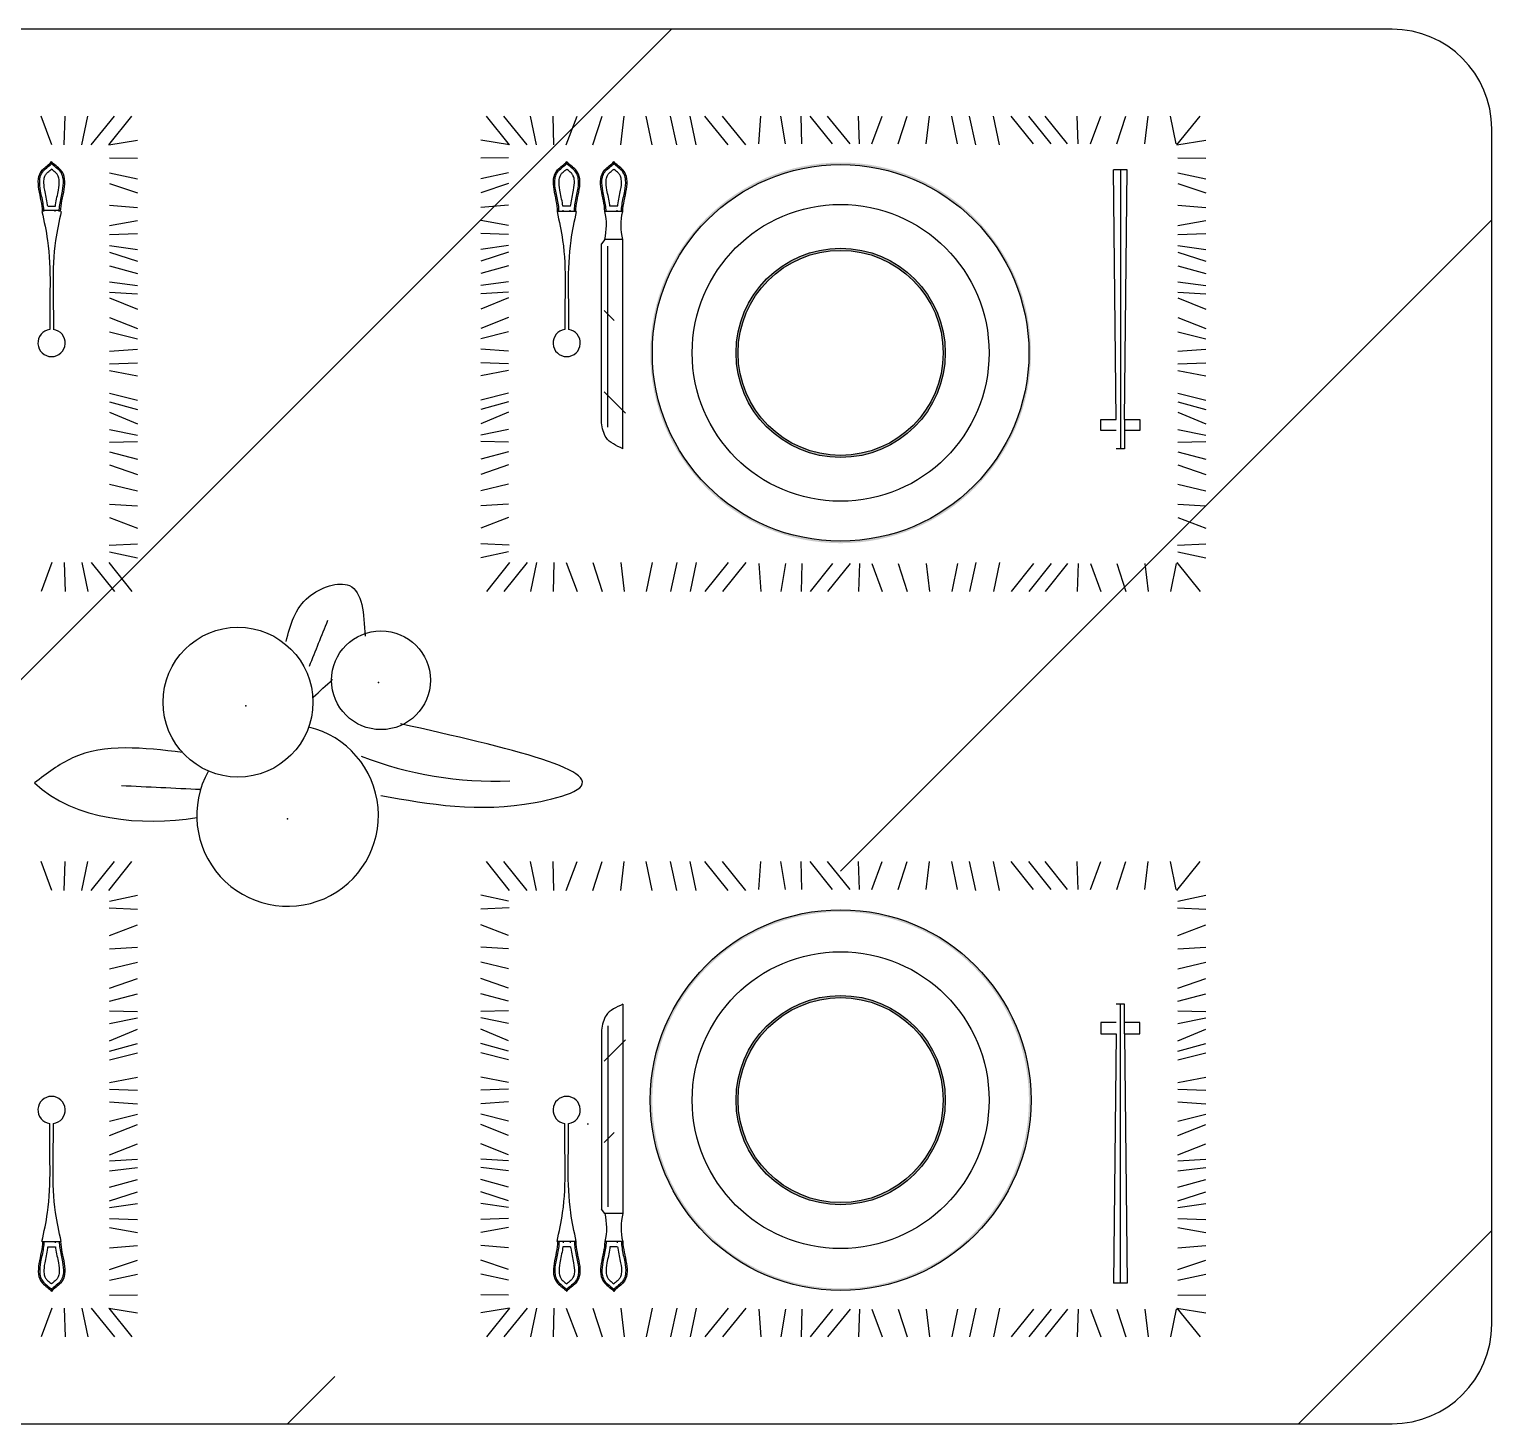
# Model space of a CAD drawing. Header units: inches. Extents: x 3.4 to 45.9, y 14.3 to 39.1.
# Drawn here: x 31.811 to 32.545, y 24.596 to 25.296 of the extents above; entities that cross this region are included whole.
import ezdxf

# ---------------------------------------------------------------- set-up
doc = ezdxf.new("R2010")
doc.units = ezdxf.units.IN
doc.header["$MEASUREMENT"] = 0
for name, color, linetype in [('02', 2, 'Continuous'), ('4', 4, 'Continuous'), ('8', 8, 'Continuous')]:
    doc.layers.add(name, color=color, linetype=linetype)

msp = doc.modelspace()

# ---------------------------------------------------------------- hatches: boundary and pattern name
at = {"layer": '8'}
h = msp.add_hatch(dxfattribs=at)
h.set_pattern_fill('ANSI36', color=256, scale=0.113, angle=360, style=0)
h.set_pattern_definition([(45, (-21.7553, 14.02764), (0.1902692, 0.6976536), [0.8969375, -0.1793875, 0, -0.1793875])])
h.paths.add_polyline_path([(32.54503, 25.24594, 0.414214), (32.49503, 25.29594), (32.39419, 25.29594), (32.39419, 25.09331, -0.414214), (32.37419, 25.07331), (32.0215, 25.07331, -0.414214), (32.0015, 25.09331), (32.0015, 25.29594), (31.88269, 25.29594), (31.88269, 25.09331, -0.414214), (31.86269, 25.07331), (31.51, 25.07331, -0.414214), (31.49, 25.09331), (31.49, 25.29594), (31.39503, 25.29594, 0.414214), (31.34503, 25.24594), (31.34503, 24.64594, 0.414214), (31.39503, 24.59594), (31.4998, 24.59594), (31.4998, 24.76704, -0.414214), (31.5198, 24.78704), (31.87249, 24.78704, -0.414214), (31.89249, 24.76704), (31.89249, 24.59594), (32.01129, 24.59594), (32.01129, 24.76704, -0.414214), (32.03129, 24.78704), (32.38398, 24.78704, -0.414214), (32.40398, 24.76704), (32.40398, 24.59594), (32.49503, 24.59594, 0.414214), (32.54503, 24.64594)])
h.paths.add_polyline_path([(31.88269, 25.29594), (31.49, 25.29594), (31.49, 25.09331, 0.414214), (31.51, 25.07331), (31.86269, 25.07331, 0.414214), (31.88269, 25.09331)], flags=16)
h.paths.add_polyline_path([(32.40398, 24.76704, 0.414214), (32.38398, 24.78704), (32.03129, 24.78704, 0.414214), (32.01129, 24.76704), (32.01129, 24.59594), (32.40398, 24.59594)], flags=16)
h.paths.add_polyline_path([(31.89249, 24.76704, 0.414214), (31.87249, 24.78704), (31.5198, 24.78704, 0.414214), (31.4998, 24.76704), (31.4998, 24.59594), (31.89249, 24.59594)], flags=16)
h.paths.add_polyline_path([(32.39419, 25.29594), (32.0015, 25.29594), (32.0015, 25.09331, 0.414214), (32.0215, 25.07331), (32.37419, 25.07331, 0.414214), (32.39419, 25.09331)], flags=16)
h = msp.add_hatch(color=256, dxfattribs=at)
h.paths.add_polyline_path([(32.3138, 25.13349, 1), (32.1227, 25.13349, 1)])
h.paths.add_polyline_path([(32.12375, 25.13349, 1), (32.31275, 25.13349, 1)], flags=16)
h.paths.add_polyline_path([(32.16575, 25.13349, -1), (32.27075, 25.13349, -1)], flags=0)
h.paths.add_polyline_path([(32.1668, 25.13349, -1), (32.2697, 25.13349, -1)], flags=0)
h = msp.add_hatch(dxfattribs=at)
h.set_pattern_fill('ANSI36', color=256, scale=0.231, angle=360, style=0)
h.set_pattern_definition([(135, (93.80691, 7.386294), (-0.015313281, 0.056148698), [0.0721875, -0.0144375, 0, -0.0144375])])
edge = h.paths.add_edge_path()
edge.add_line((32.09953, 25.17638), (32.10116, 25.17851))
edge.add_line((32.10116, 25.17851), (32.11026, 25.17851))
edge.add_line((32.11026, 25.17851), (32.11026, 25.07351))
edge.add_spline(control_points=[(32.11026, 25.07351), (32.10696, 25.07499), (32.10113, 25.0776), (32.10001, 25.08376), (32.09953, 25.08643)], knot_values=[0, 0, 0, 0, 1.440427, 2.540627, 2.540627, 2.540627, 2.540627], degree=3, periodic=0)
edge.add_line((32.09953, 25.08643), (32.09953, 25.17638))
h = msp.add_hatch(color=256, dxfattribs=at)
h.paths.add_polyline_path([(32.3138, 24.7584, -1), (32.1227, 24.7584, -1)])
h.paths.add_polyline_path([(32.12375, 24.7584, -1), (32.31275, 24.7584, -1)], flags=16)
h.paths.add_polyline_path([(32.16575, 24.7584, 1), (32.27075, 24.7584, 1)], flags=0)
h.paths.add_polyline_path([(32.1668, 24.7584, 1), (32.2697, 24.7584, 1)], flags=0)
h = msp.add_hatch(dxfattribs=at)
h.set_pattern_fill('ANSI36', color=256, scale=0.231, angle=360, style=0)
h.set_pattern_definition([(225, (93.80691, 42.50559), (-0.015313281, -0.056148698), [0.0721875, -0.0144375, 0, -0.0144375])])
edge = h.paths.add_edge_path()
edge.add_line((32.09953, 24.7155), (32.10116, 24.71337))
edge.add_line((32.10116, 24.71337), (32.11026, 24.71337))
edge.add_line((32.11026, 24.71337), (32.11026, 24.81837))
edge.add_spline(control_points=[(32.11026, 24.81837), (32.10696, 24.81689), (32.10113, 24.81429), (32.10001, 24.80812), (32.09953, 24.80546)], knot_values=[0, 0, 0, 0, 1.440427, 2.540627, 2.540627, 2.540627, 2.540627], degree=3, periodic=0)
edge.add_line((32.09953, 24.80546), (32.09953, 24.7155))

# ---------------------------------------------------------------- linework, layer by layer
at = {"layer": '02'}
for p, q in [((31.82244, 25.23786), (31.81704, 25.25237)), ((31.82863, 25.23786), (31.82907, 25.25237)), ((31.83741, 25.23786), (31.84046, 25.25237)), ((31.84205, 25.23786), (31.8538, 25.25237)), ((31.85094, 25.23786), (31.86255, 25.25237)), ((32.05206, 25.23786), (32.04044, 25.25237)), ((32.06095, 25.23786), (32.0492, 25.25237)), ((32.06559, 25.23786), (32.06254, 25.25237)), ((32.07437, 25.23786), (32.07393, 25.25237)), ((32.08055, 25.23786), (32.08596, 25.25237)), ((32.09386, 25.23786), (32.09851, 25.25237)), ((32.10789, 25.23786), (32.10957, 25.25237)), ((32.12365, 25.23786), (32.1206, 25.25237)), ((32.13598, 25.23786), (32.13293, 25.25237)), ((32.14581, 25.23786), (32.14275, 25.25237)), ((32.16178, 25.23786), (32.15017, 25.25237)), ((32.17067, 25.23786), (32.15892, 25.25237)), ((32.17726, 25.23837), (32.17816, 25.25237)), ((32.19056, 25.23837), (32.18826, 25.25237)), ((32.1987, 25.23837), (32.19848, 25.25237)), ((32.21425, 25.23837), (32.20292, 25.25237)), ((32.22298, 25.23837), (32.21165, 25.25237)), ((32.22768, 25.23837), (32.22725, 25.25237)), ((32.23386, 25.23837), (32.23907, 25.25237)), ((32.24717, 25.23837), (32.25165, 25.25237)), ((32.26119, 25.23837), (32.26282, 25.25237)), ((32.27696, 25.23837), (32.27401, 25.25237)), ((32.28605, 25.23786), (32.28299, 25.25237)), ((32.29805, 25.23786), (32.29499, 25.25237)), ((32.31509, 25.23837), (32.30389, 25.25237)), ((32.32398, 25.23837), (32.31265, 25.25237)), ((32.33216, 25.23837), (32.32083, 25.25237)), ((32.3374, 25.23837), (32.33698, 25.25237)), ((32.34358, 25.23837), (32.3488, 25.25237)), ((32.35689, 25.23837), (32.36137, 25.25237)), ((32.37092, 25.23837), (32.37254, 25.25237)), ((32.38668, 25.23837), (32.38373, 25.25237)), ((32.38706, 25.23786), (32.39867, 25.25237)), ((31.85094, 25.23786), (31.86535, 25.24026)), ((32.05206, 25.23786), (32.03764, 25.24026)), ((32.38706, 25.23786), (32.40147, 25.24026)), ((31.85135, 25.23132), (31.86535, 25.23118)), ((32.05164, 25.23132), (32.03764, 25.23118)), ((32.38747, 25.23132), (32.40147, 25.23118)), ((31.85135, 25.22393), (31.86535, 25.22082)), ((32.05164, 25.22393), (32.03764, 25.22082)), ((32.35654, 25.10013), (32.35514, 25.22539)), ((32.36214, 25.22539), (32.35514, 25.22539)), ((32.35864, 25.22539), (32.35864, 25.08539)), ((32.36074, 25.10013), (32.36214, 25.22539)), ((32.38747, 25.22393), (32.40147, 25.22082)), ((31.85135, 25.21851), (31.86535, 25.21389)), ((32.05164, 25.21851), (32.03764, 25.21389)), ((32.38747, 25.21851), (32.40147, 25.21389)), ((31.8203, 25.20719), (31.82417, 25.20719)), ((31.85135, 25.20761), (31.86535, 25.20649)), ((32.05164, 25.20761), (32.03764, 25.20649)), ((32.0827, 25.20719), (32.07883, 25.20719)), ((32.10634, 25.20719), (32.10247, 25.20719)), ((32.10557, 25.20603), (32.10557, 25.20603)), ((32.38747, 25.20761), (32.40147, 25.20649)), ((31.81769, 25.20509), (31.82679, 25.20509)), ((31.85135, 25.19747), (31.86535, 25.19998)), ((32.05164, 25.19747), (32.03764, 25.19998)), ((32.08531, 25.20439), (32.07621, 25.20439)), ((32.10896, 25.20439), (32.09986, 25.20439)), ((32.38747, 25.19747), (32.40147, 25.19998)), ((31.85135, 25.19298), (31.86535, 25.19334)), ((32.05164, 25.19298), (32.03764, 25.19334)), ((32.38747, 25.19298), (32.40147, 25.19334)), ((31.85135, 25.18732), (31.86535, 25.18537)), ((31.85135, 25.18402), (31.86535, 25.17953)), ((32.05164, 25.18732), (32.03764, 25.18537)), ((32.05164, 25.18402), (32.03764, 25.17953)), ((32.09986, 25.19039), (32.09822, 25.18826)), ((32.09822, 25.09831), (32.09822, 25.18826)), ((32.10896, 25.19039), (32.09986, 25.19039)), ((32.10145, 25.09623), (32.10145, 25.18708)), ((32.10896, 25.08539), (32.10896, 25.19039)), ((32.38747, 25.18732), (32.40147, 25.18537)), ((32.38747, 25.18402), (32.40147, 25.17953)), ((31.85135, 25.17711), (31.86535, 25.1734)), ((32.05164, 25.17711), (32.03764, 25.1734)), ((32.38747, 25.17711), (32.40147, 25.1734)), ((31.85135, 25.16907), (31.86535, 25.16732)), ((32.05164, 25.16907), (32.03764, 25.16732)), ((32.38747, 25.16907), (32.40147, 25.16732)), ((31.85135, 25.1639), (31.86535, 25.16316)), ((32.05164, 25.1639), (32.03764, 25.16316)), ((32.38747, 25.1639), (32.40147, 25.16316)), ((31.85135, 25.16104), (31.86535, 25.15537)), ((32.05164, 25.16104), (32.03764, 25.15537)), ((32.38747, 25.16104), (32.40147, 25.15537)), ((31.85135, 25.15131), (31.86535, 25.1458)), ((32.05164, 25.15131), (32.03764, 25.1458)), ((32.38747, 25.15131), (32.40147, 25.1458)), ((31.85135, 25.14409), (31.86535, 25.14046)), ((32.05164, 25.14409), (32.03764, 25.14046)), ((32.38747, 25.14409), (32.40147, 25.14046)), ((31.85135, 25.13427), (31.86535, 25.13534)), ((32.05164, 25.13427), (32.03764, 25.13534)), ((32.38747, 25.13427), (32.40147, 25.13534)), ((31.85135, 25.12802), (31.86535, 25.12851)), ((32.05164, 25.12802), (32.03764, 25.12851)), ((32.38747, 25.12802), (32.40147, 25.12851)), ((31.85135, 25.12463), (31.86535, 25.12195)), ((32.05164, 25.12463), (32.03764, 25.12195)), ((32.38747, 25.12463), (32.40147, 25.12195)), ((31.85135, 25.11333), (31.86535, 25.10969)), ((32.05164, 25.11333), (32.03764, 25.10969)), ((32.38747, 25.11333), (32.40147, 25.10969)), ((31.85135, 25.10892), (31.86535, 25.10499)), ((31.85135, 25.10366), (31.86535, 25.0979)), ((32.05164, 25.10892), (32.03764, 25.10499)), ((32.05164, 25.10366), (32.03764, 25.0979)), ((32.38747, 25.10892), (32.40147, 25.10499)), ((32.38747, 25.10366), (32.40147, 25.0979)), ((32.36074, 25.10013), (32.36074, 25.08539)), ((31.85135, 25.09502), (31.86535, 25.09222)), ((31.85135, 25.08873), (31.86535, 25.08898)), ((32.05164, 25.09502), (32.03764, 25.09222)), ((32.05164, 25.08873), (32.03764, 25.08898)), ((32.38747, 25.09502), (32.40147, 25.09222)), ((32.38747, 25.08873), (32.40147, 25.08898)), ((31.85135, 25.08381), (31.86535, 25.08009)), ((32.05164, 25.08381), (32.03764, 25.08009)), ((32.36074, 25.08539), (32.35654, 25.08539)), ((32.38747, 25.08381), (32.40147, 25.08009)), ((31.85135, 25.07727), (31.86535, 25.07248)), ((32.05164, 25.07727), (32.03764, 25.07248)), ((32.38747, 25.07727), (32.40147, 25.07248)), ((31.85135, 25.06762), (31.86535, 25.06426)), ((32.05164, 25.06762), (32.03764, 25.06426)), ((32.38747, 25.06762), (32.40147, 25.06426)), ((31.85135, 25.05748), (31.86535, 25.0567)), ((32.05164, 25.05748), (32.03764, 25.0567)), ((32.38747, 25.05748), (32.40147, 25.0567)), ((31.85135, 25.05081), (31.86535, 25.04546)), ((32.05164, 25.05081), (32.03764, 25.04546)), ((32.38747, 25.05081), (32.40147, 25.04546)), ((31.85113, 25.03696), (31.86535, 25.03765)), ((32.05187, 25.03696), (32.03764, 25.03765)), ((32.38724, 25.03696), (32.40147, 25.03765)), ((31.85135, 25.03357), (31.86535, 25.03053)), ((32.05164, 25.03357), (32.03764, 25.03053)), ((32.38747, 25.03357), (32.40147, 25.03053)), ((31.82244, 25.02823), (31.81704, 25.01372)), ((31.82863, 25.02823), (31.82907, 25.01372)), ((31.83741, 25.02823), (31.84046, 25.01372)), ((31.84205, 25.02823), (31.8538, 25.01372)), ((31.85094, 25.02823), (31.86255, 25.01372)), ((32.05206, 25.02823), (32.04044, 25.01372)), ((32.06095, 25.02823), (32.0492, 25.01372)), ((32.06559, 25.02823), (32.06254, 25.01372)), ((32.07437, 25.02823), (32.07393, 25.01372)), ((32.08055, 25.02823), (32.08596, 25.01372)), ((32.09386, 25.02823), (32.09851, 25.01372)), ((32.10789, 25.02823), (32.10957, 25.01372)), ((32.12365, 25.02823), (32.1206, 25.01372)), ((32.13598, 25.02823), (32.13293, 25.01372)), ((32.14581, 25.02823), (32.14275, 25.01372)), ((32.16178, 25.02823), (32.15017, 25.01372)), ((32.17067, 25.02823), (32.15892, 25.01372)), ((32.17726, 25.02772), (32.17816, 25.01372)), ((32.19056, 25.02772), (32.18826, 25.01372)), ((32.1987, 25.02772), (32.19848, 25.01372)), ((32.21425, 25.02772), (32.20292, 25.01372)), ((32.22298, 25.02772), (32.21165, 25.01372)), ((32.22768, 25.02772), (32.22725, 25.01372)), ((32.23386, 25.02772), (32.23907, 25.01372)), ((32.24717, 25.02772), (32.25165, 25.01372)), ((32.26119, 25.02772), (32.26282, 25.01372)), ((32.27696, 25.02772), (32.27401, 25.01372)), ((32.28605, 25.02823), (32.28299, 25.01372)), ((32.29805, 25.02823), (32.29499, 25.01372)), ((32.31509, 25.02772), (32.30389, 25.01372)), ((32.32398, 25.02772), (32.31265, 25.01372)), ((32.33216, 25.02772), (32.32083, 25.01372)), ((32.3374, 25.02772), (32.33698, 25.01372)), ((32.34358, 25.02772), (32.3488, 25.01372)), ((32.35689, 25.02772), (32.36137, 25.01372)), ((32.37092, 25.02772), (32.37254, 25.01372)), ((32.38668, 25.02772), (32.38373, 25.01372)), ((32.38706, 25.02823), (32.39867, 25.01372)), ((31.82244, 24.86365), (31.81704, 24.87817)), ((31.82863, 24.86365), (31.82907, 24.87817)), ((31.83741, 24.86365), (31.84046, 24.87817)), ((31.84205, 24.86365), (31.8538, 24.87817)), ((31.85094, 24.86365), (31.86255, 24.87817)), ((32.05206, 24.86365), (32.04044, 24.87817)), ((32.06095, 24.86365), (32.0492, 24.87817)), ((32.06559, 24.86365), (32.06254, 24.87817)), ((32.07437, 24.86365), (32.07393, 24.87817)), ((32.08055, 24.86365), (32.08596, 24.87817)), ((32.09386, 24.86365), (32.09851, 24.87817)), ((32.10789, 24.86365), (32.10957, 24.87817)), ((32.12365, 24.86365), (32.1206, 24.87817)), ((32.13598, 24.86365), (32.13293, 24.87817)), ((32.14581, 24.86365), (32.14275, 24.87817)), ((32.16178, 24.86365), (32.15017, 24.87817)), ((32.17067, 24.86365), (32.15892, 24.87817)), ((32.17726, 24.86417), (32.17816, 24.87817)), ((32.19056, 24.86417), (32.18826, 24.87817)), ((32.1987, 24.86417), (32.19848, 24.87817)), ((32.21425, 24.86417), (32.20292, 24.87817)), ((32.22298, 24.86417), (32.21165, 24.87817)), ((32.22768, 24.86417), (32.22725, 24.87817)), ((32.23386, 24.86417), (32.23907, 24.87817)), ((32.24717, 24.86417), (32.25165, 24.87817)), ((32.26119, 24.86417), (32.26282, 24.87817)), ((32.27696, 24.86417), (32.27401, 24.87817)), ((32.28605, 24.86365), (32.28299, 24.87817)), ((32.29805, 24.86365), (32.29499, 24.87817)), ((32.31509, 24.86417), (32.30389, 24.87817)), ((32.32398, 24.86417), (32.31265, 24.87817)), ((32.33216, 24.86417), (32.32083, 24.87817)), ((32.3374, 24.86417), (32.33698, 24.87817)), ((32.34358, 24.86417), (32.3488, 24.87817)), ((32.35689, 24.86417), (32.36137, 24.87817)), ((32.37092, 24.86417), (32.37254, 24.87817)), ((32.38668, 24.86417), (32.38373, 24.87817)), ((32.38706, 24.86365), (32.39867, 24.87817)), ((31.85135, 24.85832), (31.86535, 24.86136)), ((32.05164, 24.85832), (32.03764, 24.86136)), ((32.38747, 24.85832), (32.40147, 24.86136)), ((31.85113, 24.85492), (31.86535, 24.85423)), ((32.05187, 24.85492), (32.03764, 24.85423)), ((32.38724, 24.85492), (32.40147, 24.85423)), ((31.85135, 24.84108), (31.86535, 24.84642)), ((32.05164, 24.84108), (32.03764, 24.84642)), ((32.38747, 24.84108), (32.40147, 24.84642)), ((31.85135, 24.8344), (31.86535, 24.83518)), ((32.05164, 24.8344), (32.03764, 24.83518)), ((32.38747, 24.8344), (32.40147, 24.83518)), ((31.85135, 24.82426), (31.86535, 24.82763)), ((32.05164, 24.82426), (32.03764, 24.82763)), ((32.38747, 24.82426), (32.40147, 24.82763)), ((31.85135, 24.81462), (31.86535, 24.8194)), ((32.05164, 24.81462), (32.03764, 24.8194)), ((32.38747, 24.81462), (32.40147, 24.8194)), ((31.85135, 24.80807), (31.86535, 24.8118)), ((32.05164, 24.80807), (32.03764, 24.8118)), ((32.38747, 24.80807), (32.40147, 24.8118)), ((31.85135, 24.80315), (31.86535, 24.80291)), ((32.05164, 24.80315), (32.03764, 24.80291)), ((32.10896, 24.8065), (32.10896, 24.7015)), ((32.36074, 24.8065), (32.35654, 24.8065)), ((32.35864, 24.6665), (32.35864, 24.8065)), ((32.36074, 24.79175), (32.36074, 24.8065)), ((32.38747, 24.80315), (32.40147, 24.80291)), ((31.85135, 24.79687), (31.86535, 24.79967)), ((32.05164, 24.79687), (32.03764, 24.79967)), ((32.10145, 24.79565), (32.10145, 24.7048)), ((32.38747, 24.79687), (32.40147, 24.79967)), ((31.85135, 24.78823), (31.86535, 24.79399)), ((32.05164, 24.78823), (32.03764, 24.79399)), ((32.09822, 24.79358), (32.09822, 24.70363)), ((32.35654, 24.79175), (32.35514, 24.6665)), ((32.36074, 24.79175), (32.36214, 24.6665)), ((32.38747, 24.78823), (32.40147, 24.79399)), ((31.85135, 24.78296), (31.86535, 24.78689)), ((31.85135, 24.77855), (31.86535, 24.78219)), ((32.05164, 24.78296), (32.03764, 24.78689)), ((32.05164, 24.77855), (32.03764, 24.78219)), ((32.38747, 24.78296), (32.40147, 24.78689)), ((32.38747, 24.77855), (32.40147, 24.78219)), ((31.85135, 24.76725), (31.86535, 24.76993)), ((32.05164, 24.76725), (32.03764, 24.76993)), ((32.38747, 24.76725), (32.40147, 24.76993)), ((31.85135, 24.76386), (31.86535, 24.76337)), ((32.05164, 24.76386), (32.03764, 24.76337)), ((32.38747, 24.76386), (32.40147, 24.76337)), ((31.85135, 24.75762), (31.86535, 24.75654)), ((31.85135, 24.7478), (31.86535, 24.75142)), ((32.05164, 24.75762), (32.03764, 24.75654)), ((32.05164, 24.7478), (32.03764, 24.75142)), ((32.38747, 24.75762), (32.40147, 24.75654)), ((32.38747, 24.7478), (32.40147, 24.75142)), ((31.85135, 24.74057), (31.86535, 24.74608)), ((32.05164, 24.74057), (32.03764, 24.74608)), ((32.38747, 24.74057), (32.40147, 24.74608)), ((31.85135, 24.73085), (31.86535, 24.73652)), ((32.05164, 24.73085), (32.03764, 24.73652)), ((32.38747, 24.73085), (32.40147, 24.73652)), ((31.85135, 24.72799), (31.86535, 24.72872)), ((32.05164, 24.72799), (32.03764, 24.72872)), ((32.38747, 24.72799), (32.40147, 24.72872)), ((31.85135, 24.72282), (31.86535, 24.72457)), ((32.05164, 24.72282), (32.03764, 24.72457)), ((32.38747, 24.72282), (32.40147, 24.72457)), ((31.85135, 24.71478), (31.86535, 24.71849)), ((32.05164, 24.71478), (32.03764, 24.71849)), ((32.38747, 24.71478), (32.40147, 24.71849)), ((31.85135, 24.70787), (31.86535, 24.71235)), ((31.85135, 24.70457), (31.86535, 24.70651)), ((32.05164, 24.70787), (32.03764, 24.71235)), ((32.05164, 24.70457), (32.03764, 24.70651)), ((32.38747, 24.70787), (32.40147, 24.71235)), ((32.38747, 24.70457), (32.40147, 24.70651)), ((32.09986, 24.7015), (32.09822, 24.70363)), ((32.10896, 24.7015), (32.09986, 24.7015)), ((31.85135, 24.69891), (31.86535, 24.69855)), ((31.85135, 24.69442), (31.86535, 24.69191)), ((32.05164, 24.69891), (32.03764, 24.69855)), ((32.05164, 24.69442), (32.03764, 24.69191)), ((32.38747, 24.69891), (32.40147, 24.69855)), ((32.38747, 24.69442), (32.40147, 24.69191)), ((31.81769, 24.6875), (31.82679, 24.6875)), ((31.8203, 24.6847), (31.82417, 24.6847)), ((31.85135, 24.68427), (31.86535, 24.68539)), ((32.05164, 24.68427), (32.03764, 24.68539)), ((32.08531, 24.6875), (32.07621, 24.6875)), ((32.0827, 24.6847), (32.07883, 24.6847)), ((32.10896, 24.6875), (32.09986, 24.6875)), ((32.10634, 24.6847), (32.10247, 24.6847)), ((32.10557, 24.68586), (32.10557, 24.68586)), ((32.38747, 24.68427), (32.40147, 24.68539)), ((31.85135, 24.67338), (31.86535, 24.67799)), ((32.05164, 24.67338), (32.03764, 24.67799)), ((32.38747, 24.67338), (32.40147, 24.67799)), ((31.85135, 24.66796), (31.86535, 24.67106)), ((32.05164, 24.66796), (32.03764, 24.67106)), ((32.38747, 24.66796), (32.40147, 24.67106)), ((32.36214, 24.6665), (32.35514, 24.6665)), ((31.85135, 24.66057), (31.86535, 24.6607)), ((32.05164, 24.66057), (32.03764, 24.6607)), ((32.38747, 24.66057), (32.40147, 24.6607)), ((31.82244, 24.65403), (31.81704, 24.63951)), ((31.82863, 24.65403), (31.82907, 24.63951)), ((31.83741, 24.65403), (31.84046, 24.63951)), ((31.84205, 24.65403), (31.8538, 24.63951)), ((31.85094, 24.65403), (31.86255, 24.63951)), ((31.85094, 24.65403), (31.86535, 24.65162)), ((32.05206, 24.65403), (32.03764, 24.65162)), ((32.05206, 24.65403), (32.04044, 24.63951)), ((32.06095, 24.65403), (32.0492, 24.63951)), ((32.06559, 24.65403), (32.06254, 24.63951)), ((32.07437, 24.65403), (32.07393, 24.63951)), ((32.08055, 24.65403), (32.08596, 24.63951)), ((32.09386, 24.65403), (32.09851, 24.63951)), ((32.10789, 24.65403), (32.10957, 24.63951)), ((32.12365, 24.65403), (32.1206, 24.63951)), ((32.13598, 24.65403), (32.13293, 24.63951)), ((32.14581, 24.65403), (32.14275, 24.63951)), ((32.16178, 24.65403), (32.15017, 24.63951)), ((32.17067, 24.65403), (32.15892, 24.63951)), ((32.17726, 24.65351), (32.17816, 24.63951)), ((32.19056, 24.65351), (32.18826, 24.63951)), ((32.1987, 24.65351), (32.19848, 24.63951)), ((32.21425, 24.65351), (32.20292, 24.63951)), ((32.22298, 24.65351), (32.21165, 24.63951)), ((32.22768, 24.65351), (32.22725, 24.63951)), ((32.23386, 24.65351), (32.23907, 24.63951)), ((32.24717, 24.65351), (32.25165, 24.63951)), ((32.26119, 24.65351), (32.26282, 24.63951)), ((32.27696, 24.65351), (32.27401, 24.63951)), ((32.28605, 24.65403), (32.28299, 24.63951)), ((32.29805, 24.65403), (32.29499, 24.63951)), ((32.31509, 24.65351), (32.30389, 24.63951)), ((32.32398, 24.65351), (32.31265, 24.63951)), ((32.33216, 24.65351), (32.32083, 24.63951)), ((32.3374, 24.65351), (32.33698, 24.63951)), ((32.34358, 24.65351), (32.3488, 24.63951)), ((32.35689, 24.65351), (32.36137, 24.63951)), ((32.37092, 24.65351), (32.37254, 24.63951)), ((32.38668, 24.65351), (32.38373, 24.63951)), ((32.38706, 24.65403), (32.39867, 24.63951)), ((32.38706, 24.65403), (32.40147, 24.65162))]:
    msp.add_line(p, q, dxfattribs=at)
for points in [[(32.35654, 25.09455), (32.34886, 25.09455), (32.34886, 25.10013), (32.35654, 25.10013)], [(32.36074, 25.10013), (32.36841, 25.10013), (32.36841, 25.09455), (32.36074, 25.09455)], [(32.35654, 24.79733), (32.34886, 24.79733), (32.34886, 24.79175), (32.35654, 24.79175)], [(32.36074, 24.79175), (32.36841, 24.79175), (32.36841, 24.79733), (32.36074, 24.79733)]]:
    msp.add_lwpolyline(points, dxfattribs=at)
for centre, radius in [((32.21825, 25.13349), 0.0945), ((32.21825, 25.13349), 0.0745), ((32.21825, 25.13349), 0.0525), ((32.21825, 25.13349), 0.05145), ((31.9158, 24.95815), 0.03761), ((31.98756, 24.96917), 0.02481), ((32.21825, 24.7584), 0.09555), ((32.21825, 24.7584), 0.0745), ((32.21825, 24.7584), 0.0525), ((32.21825, 24.7584), 0.05145)]:
    msp.add_circle(centre, radius, dxfattribs=at)
for centre, radius, start, end in [((31.82224, 25.13846), 0.00686, 97.52991, 82.47009), ((32.08076, 25.13846), 0.00686, 97.52991, 82.47009), ((31.94069, 24.90129), 0.0456, 150.6883, 76.58485), ((32.04475, 25.10473), 0.18625, 248.86844, 272.29392), ((31.82224, 24.75343), 0.00686, 277.52991, 262.47009), ((32.08076, 24.75343), 0.00686, 277.52991, 262.47009)]:
    msp.add_arc(centre, radius, start, end, dxfattribs=at)
for points, knots in [([(31.81769, 25.20439), (31.81769, 25.21139), (31.81163, 25.2225), (31.82101, 25.22803), (31.82224, 25.22951)], [0, 0, 0, 0, 3, 3.823994, 3.823994, 3.823994, 3.823994]), ([(31.81839, 25.20439), (31.81839, 25.20551), (31.81827, 25.20665), (31.81775, 25.21011), (31.81716, 25.21246), (31.81641, 25.21664), (31.81618, 25.21849), (31.81639, 25.2212), (31.81661, 25.22217), (31.81737, 25.22389), (31.81789, 25.22464), (31.81937, 25.22608), (31.82031, 25.22678), (31.82177, 25.22801), (31.82231, 25.2285), (31.82277, 25.22906)], [0, 0, 0, 0, 0.458177, 0.458177, 1.374532, 1.374532, 2.153808, 2.153808, 2.63991, 2.63991, 3.09082, 3.09082, 3.54173, 3.54173, 3.823994, 3.823994, 3.823994, 3.823994]), ([(31.82609, 25.20439), (31.82609, 25.20551), (31.8262, 25.20665), (31.82672, 25.21011), (31.82731, 25.21246), (31.82807, 25.21664), (31.82829, 25.21849), (31.82808, 25.2212), (31.82786, 25.22217), (31.8271, 25.22389), (31.82658, 25.22464), (31.8251, 25.22608), (31.82416, 25.22678), (31.8227, 25.22801), (31.82216, 25.2285), (31.8217, 25.22906)], [0, 0, 0, 0, 0.458177, 0.458177, 1.374532, 1.374532, 2.153808, 2.153808, 2.63991, 2.63991, 3.09082, 3.09082, 3.54173, 3.54173, 3.823994, 3.823994, 3.823994, 3.823994]), ([(31.82679, 25.20439), (31.82679, 25.21139), (31.83284, 25.2225), (31.82346, 25.22803), (31.82224, 25.22951)], [0, 0, 0, 0, 3, 3.823994, 3.823994, 3.823994, 3.823994]), ([(32.07621, 25.20439), (32.07621, 25.21139), (32.07016, 25.2225), (32.07954, 25.22803), (32.08076, 25.22951)], [0, 0, 0, 0, 3, 3.823994, 3.823994, 3.823994, 3.823994]), ([(32.07691, 25.20439), (32.07691, 25.20551), (32.0768, 25.20665), (32.07628, 25.21011), (32.07569, 25.21246), (32.07493, 25.21664), (32.07471, 25.21849), (32.07492, 25.2212), (32.07513, 25.22217), (32.0759, 25.22389), (32.07641, 25.22464), (32.0779, 25.22608), (32.07884, 25.22678), (32.0803, 25.22801), (32.08084, 25.2285), (32.0813, 25.22906)], [0, 0, 0, 0, 0.458177, 0.458177, 1.374532, 1.374532, 2.153808, 2.153808, 2.63991, 2.63991, 3.09082, 3.09082, 3.54173, 3.54173, 3.823994, 3.823994, 3.823994, 3.823994]), ([(32.08461, 25.20439), (32.08461, 25.20551), (32.08473, 25.20665), (32.08525, 25.21011), (32.08583, 25.21246), (32.08659, 25.21664), (32.08681, 25.21849), (32.08661, 25.2212), (32.08639, 25.22217), (32.08563, 25.22389), (32.08511, 25.22464), (32.08363, 25.22608), (32.08269, 25.22678), (32.08123, 25.22801), (32.08069, 25.2285), (32.08022, 25.22906)], [0, 0, 0, 0, 0.458177, 0.458177, 1.374532, 1.374532, 2.153808, 2.153808, 2.63991, 2.63991, 3.09082, 3.09082, 3.54173, 3.54173, 3.823994, 3.823994, 3.823994, 3.823994]), ([(32.08531, 25.20439), (32.08531, 25.21139), (32.09137, 25.2225), (32.08199, 25.22803), (32.08076, 25.22951)], [0, 0, 0, 0, 3, 3.823994, 3.823994, 3.823994, 3.823994]), ([(32.09986, 25.20439), (32.09986, 25.21139), (32.0938, 25.2225), (32.10318, 25.22803), (32.10441, 25.22951)], [0, 0, 0, 0, 3, 3.823994, 3.823994, 3.823994, 3.823994]), ([(32.10056, 25.20439), (32.10056, 25.20551), (32.10044, 25.20665), (32.09992, 25.21011), (32.09934, 25.21246), (32.09858, 25.21664), (32.09836, 25.21849), (32.09856, 25.2212), (32.09878, 25.22217), (32.09954, 25.22389), (32.10006, 25.22464), (32.10154, 25.22608), (32.10249, 25.22678), (32.10394, 25.22801), (32.10448, 25.2285), (32.10495, 25.22906)], [0, 0, 0, 0, 0.458177, 0.458177, 1.374532, 1.374532, 2.153808, 2.153808, 2.63991, 2.63991, 3.09082, 3.09082, 3.54173, 3.54173, 3.823994, 3.823994, 3.823994, 3.823994]), ([(32.10826, 25.20439), (32.10826, 25.20551), (32.10837, 25.20665), (32.10889, 25.21011), (32.10948, 25.21246), (32.11024, 25.21664), (32.11046, 25.21849), (32.11025, 25.2212), (32.11004, 25.22217), (32.10928, 25.22389), (32.10876, 25.22464), (32.10727, 25.22608), (32.10633, 25.22678), (32.10487, 25.22801), (32.10433, 25.2285), (32.10387, 25.22906)], [0, 0, 0, 0, 0.458177, 0.458177, 1.374532, 1.374532, 2.153808, 2.153808, 2.63991, 2.63991, 3.09082, 3.09082, 3.54173, 3.54173, 3.823994, 3.823994, 3.823994, 3.823994]), ([(32.10896, 25.20439), (32.10896, 25.21139), (32.11501, 25.2225), (32.10563, 25.22803), (32.10441, 25.22951)], [0, 0, 0, 0, 3, 3.823994, 3.823994, 3.823994, 3.823994]), ([(31.8203, 25.20719), (31.82027, 25.20742), (31.82024, 25.20764), (31.81984, 25.21043), (31.81921, 25.21293), (31.81849, 25.21694), (31.81831, 25.21855), (31.81845, 25.22076), (31.81862, 25.22152), (31.8191, 25.22263), (31.81935, 25.22303), (31.8199, 25.22367), (31.82013, 25.22389), (31.8207, 25.2244), (31.82103, 25.22467), (31.82166, 25.22518), (31.82194, 25.22541), (31.82224, 25.22565)], [0.342731, 0.342731, 0.342731, 0.342731, 0.426858, 0.426858, 1.387529, 1.387529, 2.129033, 2.129033, 2.629552, 2.629552, 2.980844, 2.980844, 3.16574, 3.16574, 3.350636, 3.350636, 3.489991, 3.489991, 3.489991, 3.489991]), ([(31.82417, 25.20719), (31.8242, 25.20742), (31.82423, 25.20764), (31.82463, 25.21043), (31.82526, 25.21293), (31.82598, 25.21694), (31.82616, 25.21855), (31.82602, 25.22076), (31.82585, 25.22152), (31.82537, 25.22263), (31.82512, 25.22303), (31.82457, 25.22367), (31.82434, 25.22389), (31.82378, 25.2244), (31.82344, 25.22467), (31.82281, 25.22518), (31.82253, 25.22541), (31.82224, 25.22565)], [0.342731, 0.342731, 0.342731, 0.342731, 0.426858, 0.426858, 1.387529, 1.387529, 2.129033, 2.129033, 2.629552, 2.629552, 2.980844, 2.980844, 3.16574, 3.16574, 3.350636, 3.350636, 3.489991, 3.489991, 3.489991, 3.489991]), ([(32.07883, 25.20719), (32.0788, 25.20742), (32.07877, 25.20764), (32.07837, 25.21043), (32.07774, 25.21293), (32.07702, 25.21694), (32.07684, 25.21855), (32.07698, 25.22076), (32.07715, 25.22152), (32.07763, 25.22263), (32.07788, 25.22303), (32.07843, 25.22367), (32.07865, 25.22389), (32.07922, 25.2244), (32.07955, 25.22467), (32.08018, 25.22518), (32.08047, 25.22541), (32.08076, 25.22565)], [0.342731, 0.342731, 0.342731, 0.342731, 0.426858, 0.426858, 1.387529, 1.387529, 2.129033, 2.129033, 2.629552, 2.629552, 2.980844, 2.980844, 3.16574, 3.16574, 3.350636, 3.350636, 3.489991, 3.489991, 3.489991, 3.489991]), ([(32.0827, 25.20719), (32.08273, 25.20742), (32.08276, 25.20764), (32.08316, 25.21043), (32.08379, 25.21293), (32.08451, 25.21694), (32.08469, 25.21855), (32.08455, 25.22076), (32.08438, 25.22152), (32.0839, 25.22263), (32.08365, 25.22303), (32.0831, 25.22367), (32.08287, 25.22389), (32.0823, 25.2244), (32.08197, 25.22467), (32.08134, 25.22518), (32.08106, 25.22541), (32.08076, 25.22565)], [0.342731, 0.342731, 0.342731, 0.342731, 0.426858, 0.426858, 1.387529, 1.387529, 2.129033, 2.129033, 2.629552, 2.629552, 2.980844, 2.980844, 3.16574, 3.16574, 3.350636, 3.350636, 3.489991, 3.489991, 3.489991, 3.489991]), ([(32.10247, 25.20719), (32.10244, 25.20742), (32.10241, 25.20764), (32.10201, 25.21043), (32.10138, 25.21293), (32.10066, 25.21694), (32.10049, 25.21855), (32.10063, 25.22076), (32.10079, 25.22152), (32.10127, 25.22263), (32.10152, 25.22303), (32.10207, 25.22367), (32.1023, 25.22389), (32.10287, 25.2244), (32.1032, 25.22467), (32.10383, 25.22518), (32.10411, 25.22541), (32.10441, 25.22565)], [0.342731, 0.342731, 0.342731, 0.342731, 0.426858, 0.426858, 1.387529, 1.387529, 2.129033, 2.129033, 2.629552, 2.629552, 2.980844, 2.980844, 3.16574, 3.16574, 3.350636, 3.350636, 3.489991, 3.489991, 3.489991, 3.489991]), ([(32.10634, 25.20719), (32.10637, 25.20742), (32.1064, 25.20764), (32.1068, 25.21043), (32.10743, 25.21293), (32.10815, 25.21694), (32.10833, 25.21855), (32.10819, 25.22076), (32.10802, 25.22152), (32.10754, 25.22263), (32.10729, 25.22303), (32.10674, 25.22367), (32.10652, 25.22389), (32.10595, 25.2244), (32.10562, 25.22467), (32.10499, 25.22518), (32.1047, 25.22541), (32.10441, 25.22565)], [0.342731, 0.342731, 0.342731, 0.342731, 0.426858, 0.426858, 1.387529, 1.387529, 2.129033, 2.129033, 2.629552, 2.629552, 2.980844, 2.980844, 3.16574, 3.16574, 3.350636, 3.350636, 3.489991, 3.489991, 3.489991, 3.489991]), ([(31.81742, 25.20439), (31.81847, 25.19958), (31.82271, 25.18019), (31.82108, 25.16016), (31.82134, 25.14526)], [0, 0, 0, 0, 2.103381, 8.48724, 8.48724, 8.48724, 8.48724]), ([(31.82705, 25.20439), (31.826, 25.19958), (31.82176, 25.18019), (31.82339, 25.16016), (31.82313, 25.14526)], [0, 0, 0, 0, 2.103381, 8.48724, 8.48724, 8.48724, 8.48724]), ([(32.07595, 25.20439), (32.077, 25.19958), (32.08124, 25.18019), (32.07961, 25.16016), (32.07986, 25.14526)], [0, 0, 0, 0, 2.103381, 8.48724, 8.48724, 8.48724, 8.48724]), ([(32.08558, 25.20439), (32.08453, 25.19958), (32.08029, 25.18019), (32.08192, 25.16016), (32.08166, 25.14526)], [0, 0, 0, 0, 2.103381, 8.48724, 8.48724, 8.48724, 8.48724]), ([(31.81742, 24.6875), (31.81847, 24.6923), (31.82271, 24.71169), (31.82108, 24.73172), (31.82134, 24.74662)], [0, 0, 0, 0, 2.103381, 8.48724, 8.48724, 8.48724, 8.48724]), ([(31.82705, 24.6875), (31.826, 24.6923), (31.82176, 24.71169), (31.82339, 24.73172), (31.82313, 24.74662)], [0, 0, 0, 0, 2.103381, 8.48724, 8.48724, 8.48724, 8.48724]), ([(32.07595, 24.6875), (32.077, 24.6923), (32.08124, 24.71169), (32.07961, 24.73172), (32.07986, 24.74662)], [0, 0, 0, 0, 2.103381, 8.48724, 8.48724, 8.48724, 8.48724]), ([(32.08558, 24.6875), (32.08453, 24.6923), (32.08029, 24.71169), (32.08192, 24.73172), (32.08166, 24.74662)], [0, 0, 0, 0, 2.103381, 8.48724, 8.48724, 8.48724, 8.48724]), ([(31.81769, 24.6875), (31.81769, 24.6805), (31.81163, 24.66938), (31.82101, 24.66386), (31.82224, 24.66238)], [0, 0, 0, 0, 3, 3.823994, 3.823994, 3.823994, 3.823994]), ([(31.81839, 24.6875), (31.81839, 24.68638), (31.81827, 24.68524), (31.81775, 24.68178), (31.81716, 24.67942), (31.81641, 24.67524), (31.81618, 24.67339), (31.81639, 24.67068), (31.81661, 24.66971), (31.81737, 24.66799), (31.81789, 24.66725), (31.81937, 24.66581), (31.82031, 24.66511), (31.82177, 24.66388), (31.82231, 24.66338), (31.82277, 24.66282)], [0, 0, 0, 0, 0.458177, 0.458177, 1.374532, 1.374532, 2.153808, 2.153808, 2.63991, 2.63991, 3.09082, 3.09082, 3.54173, 3.54173, 3.823994, 3.823994, 3.823994, 3.823994]), ([(31.8203, 24.6847), (31.82027, 24.68447), (31.82024, 24.68424), (31.81984, 24.68145), (31.81921, 24.67896), (31.81849, 24.67495), (31.81831, 24.67334), (31.81845, 24.67112), (31.81862, 24.67037), (31.8191, 24.66925), (31.81935, 24.66885), (31.8199, 24.66821), (31.82013, 24.66799), (31.8207, 24.66748), (31.82103, 24.66721), (31.82166, 24.6667), (31.82194, 24.66647), (31.82224, 24.66623)], [0.342731, 0.342731, 0.342731, 0.342731, 0.426858, 0.426858, 1.387529, 1.387529, 2.129033, 2.129033, 2.629552, 2.629552, 2.980844, 2.980844, 3.16574, 3.16574, 3.350636, 3.350636, 3.489991, 3.489991, 3.489991, 3.489991]), ([(31.82609, 24.6875), (31.82609, 24.68638), (31.8262, 24.68524), (31.82672, 24.68178), (31.82731, 24.67942), (31.82807, 24.67524), (31.82829, 24.67339), (31.82808, 24.67068), (31.82786, 24.66971), (31.8271, 24.66799), (31.82658, 24.66725), (31.8251, 24.66581), (31.82416, 24.66511), (31.8227, 24.66388), (31.82216, 24.66338), (31.8217, 24.66282)], [0, 0, 0, 0, 0.458177, 0.458177, 1.374532, 1.374532, 2.153808, 2.153808, 2.63991, 2.63991, 3.09082, 3.09082, 3.54173, 3.54173, 3.823994, 3.823994, 3.823994, 3.823994]), ([(31.82679, 24.6875), (31.82679, 24.6805), (31.83284, 24.66938), (31.82346, 24.66386), (31.82224, 24.66238)], [0, 0, 0, 0, 3, 3.823994, 3.823994, 3.823994, 3.823994]), ([(31.82417, 24.6847), (31.8242, 24.68447), (31.82423, 24.68424), (31.82463, 24.68145), (31.82526, 24.67896), (31.82598, 24.67495), (31.82616, 24.67334), (31.82602, 24.67112), (31.82585, 24.67037), (31.82537, 24.66925), (31.82512, 24.66885), (31.82457, 24.66821), (31.82434, 24.66799), (31.82378, 24.66748), (31.82344, 24.66721), (31.82281, 24.6667), (31.82253, 24.66647), (31.82224, 24.66623)], [0.342731, 0.342731, 0.342731, 0.342731, 0.426858, 0.426858, 1.387529, 1.387529, 2.129033, 2.129033, 2.629552, 2.629552, 2.980844, 2.980844, 3.16574, 3.16574, 3.350636, 3.350636, 3.489991, 3.489991, 3.489991, 3.489991]), ([(32.07621, 24.6875), (32.07621, 24.6805), (32.07016, 24.66938), (32.07954, 24.66386), (32.08076, 24.66238)], [0, 0, 0, 0, 3, 3.823994, 3.823994, 3.823994, 3.823994]), ([(32.07691, 24.6875), (32.07691, 24.68638), (32.0768, 24.68524), (32.07628, 24.68178), (32.07569, 24.67942), (32.07493, 24.67524), (32.07471, 24.67339), (32.07492, 24.67068), (32.07513, 24.66971), (32.0759, 24.66799), (32.07641, 24.66725), (32.0779, 24.66581), (32.07884, 24.66511), (32.0803, 24.66388), (32.08084, 24.66338), (32.0813, 24.66282)], [0, 0, 0, 0, 0.458177, 0.458177, 1.374532, 1.374532, 2.153808, 2.153808, 2.63991, 2.63991, 3.09082, 3.09082, 3.54173, 3.54173, 3.823994, 3.823994, 3.823994, 3.823994]), ([(32.07883, 24.6847), (32.0788, 24.68447), (32.07877, 24.68424), (32.07837, 24.68145), (32.07774, 24.67896), (32.07702, 24.67495), (32.07684, 24.67334), (32.07698, 24.67112), (32.07715, 24.67037), (32.07763, 24.66925), (32.07788, 24.66885), (32.07843, 24.66821), (32.07865, 24.66799), (32.07922, 24.66748), (32.07955, 24.66721), (32.08018, 24.6667), (32.08047, 24.66647), (32.08076, 24.66623)], [0.342731, 0.342731, 0.342731, 0.342731, 0.426858, 0.426858, 1.387529, 1.387529, 2.129033, 2.129033, 2.629552, 2.629552, 2.980844, 2.980844, 3.16574, 3.16574, 3.350636, 3.350636, 3.489991, 3.489991, 3.489991, 3.489991]), ([(32.08461, 24.6875), (32.08461, 24.68638), (32.08473, 24.68524), (32.08525, 24.68178), (32.08583, 24.67942), (32.08659, 24.67524), (32.08681, 24.67339), (32.08661, 24.67068), (32.08639, 24.66971), (32.08563, 24.66799), (32.08511, 24.66725), (32.08363, 24.66581), (32.08269, 24.66511), (32.08123, 24.66388), (32.08069, 24.66338), (32.08022, 24.66282)], [0, 0, 0, 0, 0.458177, 0.458177, 1.374532, 1.374532, 2.153808, 2.153808, 2.63991, 2.63991, 3.09082, 3.09082, 3.54173, 3.54173, 3.823994, 3.823994, 3.823994, 3.823994]), ([(32.08531, 24.6875), (32.08531, 24.6805), (32.09137, 24.66938), (32.08199, 24.66386), (32.08076, 24.66238)], [0, 0, 0, 0, 3, 3.823994, 3.823994, 3.823994, 3.823994]), ([(32.0827, 24.6847), (32.08273, 24.68447), (32.08276, 24.68424), (32.08316, 24.68145), (32.08379, 24.67896), (32.08451, 24.67495), (32.08469, 24.67334), (32.08455, 24.67112), (32.08438, 24.67037), (32.0839, 24.66925), (32.08365, 24.66885), (32.0831, 24.66821), (32.08287, 24.66799), (32.0823, 24.66748), (32.08197, 24.66721), (32.08134, 24.6667), (32.08106, 24.66647), (32.08076, 24.66623)], [0.342731, 0.342731, 0.342731, 0.342731, 0.426858, 0.426858, 1.387529, 1.387529, 2.129033, 2.129033, 2.629552, 2.629552, 2.980844, 2.980844, 3.16574, 3.16574, 3.350636, 3.350636, 3.489991, 3.489991, 3.489991, 3.489991]), ([(32.09986, 24.6875), (32.09986, 24.6805), (32.0938, 24.66938), (32.10318, 24.66386), (32.10441, 24.66238)], [0, 0, 0, 0, 3, 3.823994, 3.823994, 3.823994, 3.823994]), ([(32.10056, 24.6875), (32.10056, 24.68638), (32.10044, 24.68524), (32.09992, 24.68178), (32.09934, 24.67942), (32.09858, 24.67524), (32.09836, 24.67339), (32.09856, 24.67068), (32.09878, 24.66971), (32.09954, 24.66799), (32.10006, 24.66725), (32.10154, 24.66581), (32.10249, 24.66511), (32.10394, 24.66388), (32.10448, 24.66338), (32.10495, 24.66282)], [0, 0, 0, 0, 0.458177, 0.458177, 1.374532, 1.374532, 2.153808, 2.153808, 2.63991, 2.63991, 3.09082, 3.09082, 3.54173, 3.54173, 3.823994, 3.823994, 3.823994, 3.823994]), ([(32.10247, 24.6847), (32.10244, 24.68447), (32.10241, 24.68424), (32.10201, 24.68145), (32.10138, 24.67896), (32.10066, 24.67495), (32.10049, 24.67334), (32.10063, 24.67112), (32.10079, 24.67037), (32.10127, 24.66925), (32.10152, 24.66885), (32.10207, 24.66821), (32.1023, 24.66799), (32.10287, 24.66748), (32.1032, 24.66721), (32.10383, 24.6667), (32.10411, 24.66647), (32.10441, 24.66623)], [0.342731, 0.342731, 0.342731, 0.342731, 0.426858, 0.426858, 1.387529, 1.387529, 2.129033, 2.129033, 2.629552, 2.629552, 2.980844, 2.980844, 3.16574, 3.16574, 3.350636, 3.350636, 3.489991, 3.489991, 3.489991, 3.489991]), ([(32.10826, 24.6875), (32.10826, 24.68638), (32.10837, 24.68524), (32.10889, 24.68178), (32.10948, 24.67942), (32.11024, 24.67524), (32.11046, 24.67339), (32.11025, 24.67068), (32.11004, 24.66971), (32.10928, 24.66799), (32.10876, 24.66725), (32.10727, 24.66581), (32.10633, 24.66511), (32.10487, 24.66388), (32.10433, 24.66338), (32.10387, 24.66282)], [0, 0, 0, 0, 0.458177, 0.458177, 1.374532, 1.374532, 2.153808, 2.153808, 2.63991, 2.63991, 3.09082, 3.09082, 3.54173, 3.54173, 3.823994, 3.823994, 3.823994, 3.823994]), ([(32.10896, 24.6875), (32.10896, 24.6805), (32.11501, 24.66938), (32.10563, 24.66386), (32.10441, 24.66238)], [0, 0, 0, 0, 3, 3.823994, 3.823994, 3.823994, 3.823994]), ([(32.10634, 24.6847), (32.10637, 24.68447), (32.1064, 24.68424), (32.1068, 24.68145), (32.10743, 24.67896), (32.10815, 24.67495), (32.10833, 24.67334), (32.10819, 24.67112), (32.10802, 24.67037), (32.10754, 24.66925), (32.10729, 24.66885), (32.10674, 24.66821), (32.10652, 24.66799), (32.10595, 24.66748), (32.10562, 24.66721), (32.10499, 24.6667), (32.1047, 24.66647), (32.10441, 24.66623)], [0.342731, 0.342731, 0.342731, 0.342731, 0.426858, 0.426858, 1.387529, 1.387529, 2.129033, 2.129033, 2.629552, 2.629552, 2.980844, 2.980844, 3.16574, 3.16574, 3.350636, 3.350636, 3.489991, 3.489991, 3.489991, 3.489991])]:
    msp.add_open_spline(points, degree=3, knots=knots, dxfattribs=at)
for points in [[(31.82399, 25.20439), (31.82399, 25.20462), (31.82399, 25.20486), (31.824, 25.20509)], [(32.07901, 25.20439), (32.07901, 25.20462), (32.07901, 25.20486), (32.079, 25.20509)], [(32.08251, 25.20439), (32.08251, 25.20462), (32.08252, 25.20486), (32.08253, 25.20509)], [(32.09986, 25.19039), (32.10083, 25.19495), (32.10127, 25.20001), (32.09986, 25.20439)], [(32.10616, 25.20439), (32.10616, 25.20462), (32.10616, 25.20486), (32.10617, 25.20509)], [(32.10896, 25.19039), (32.10799, 25.19495), (32.10755, 25.20001), (32.10896, 25.20439)], [(31.81362, 24.91761), (31.83383, 24.89868), (31.86725, 24.89588), (31.89511, 24.90019)], [(31.85727, 24.91634), (31.87052, 24.9157), (31.88377, 24.91506), (31.89703, 24.91442)], [(32.09986, 24.7015), (32.10083, 24.69693), (32.10127, 24.69187), (32.09986, 24.6875)], [(32.10896, 24.7015), (32.10799, 24.69693), (32.10755, 24.69187), (32.10896, 24.6875)], [(31.82399, 24.6875), (31.82399, 24.68726), (31.82399, 24.68703), (31.824, 24.6868)], [(32.07901, 24.6875), (32.07901, 24.68726), (32.07901, 24.68703), (32.079, 24.6868)], [(32.08251, 24.6875), (32.08251, 24.68726), (32.08252, 24.68703), (32.08253, 24.6868)], [(32.10616, 24.6875), (32.10616, 24.68726), (32.10616, 24.68703), (32.10617, 24.6868)]]:
    msp.add_open_spline(points, degree=3, dxfattribs=at)
for points in [[(32.10896, 25.08539), (32.10056, 25.09097), (32.09822, 25.09831)], [(31.93993, 24.98863), (31.95128, 25.01101), (31.97168, 25.01665), (31.97958, 24.99136)], [(31.95168, 24.97625), (31.96088, 24.99926)], [(31.9536, 24.9607), (31.96325, 24.96953)], [(31.8879, 24.93292), (31.83275, 24.93015), (31.81362, 24.91761)], [(32.10896, 24.8065), (32.10056, 24.80092), (32.09822, 24.79358)]]:
    msp.add_spline(points, degree=3, dxfattribs=at)
at = {"layer": '02', "start_tangent": (0.931597, -0.363493)}
msp.add_spline([(31.98751, 24.91135), (32.06496, 24.90778), (32.08443, 24.91333), (31.99742, 24.94728)], degree=3, dxfattribs=at)
at = {"layer": '02'}
for p in [(31.98629, 24.968), (31.91978, 24.95625), (31.94069, 24.89961)]:
    msp.add_point(p, dxfattribs=at)
at = {"layer": '4'}
for p, q in [((32.49503, 25.29594), (31.39503, 25.29594)), ((32.54503, 24.64594), (32.54503, 25.24594)), ((31.39503, 24.59594), (32.49503, 24.59594))]:
    msp.add_line(p, q, dxfattribs=at)
for centre, start, end in [((32.49503, 25.24594), 0, 90), ((32.49503, 24.64594), 270, 0)]:
    msp.add_arc(centre, 0.05, start, end, dxfattribs=at)

doc.saveas('drawing.dxf')
